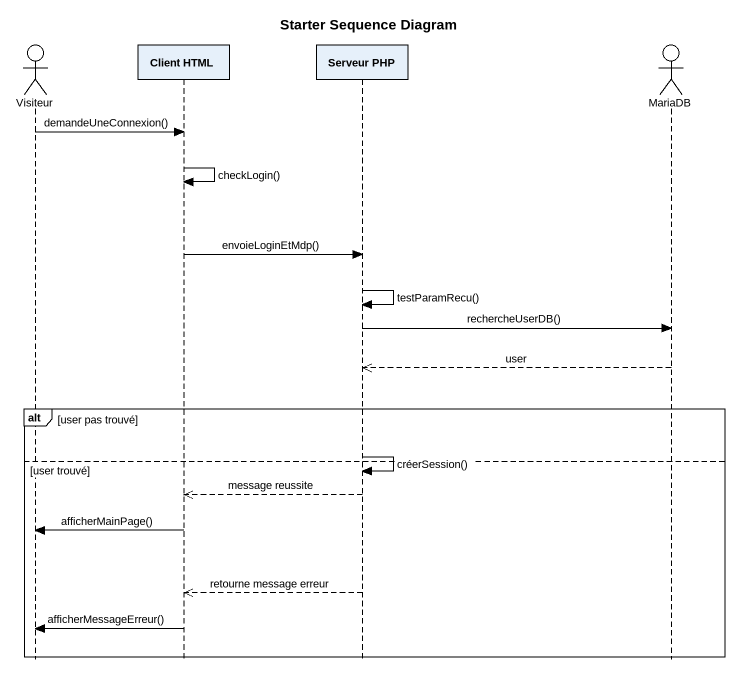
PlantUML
@startuml
title Starter Sequence Diagram
hide footbox
actor Visiteur
participant "Client HTML" as Client_HTML
participant "Serveur PHP" as Serveur_PHP
actor MariaDB

Visiteur -> Client_HTML : demandeUneConnexion()
Client_HTML -> Client_HTML : checkLogin()
Client_HTML -> Serveur_PHP : envoieLoginEtMdp()
Serveur_PHP -> Serveur_PHP : testParamRecu()
Serveur_PHP -> MariaDB : rechercheUserDB()
MariaDB -->> Serveur_PHP : user
alt user pas trouvé
  Serveur_PHP -> Serveur_PHP : créerSession()
else user trouvé
  Serveur_PHP -->> Client_HTML : message reussite
  Client_HTML -> Visiteur : afficherMainPage()
  Serveur_PHP -->> Client_HTML : retourne message erreur
  Client_HTML -> Visiteur : afficherMessageErreur()
end
@enduml
